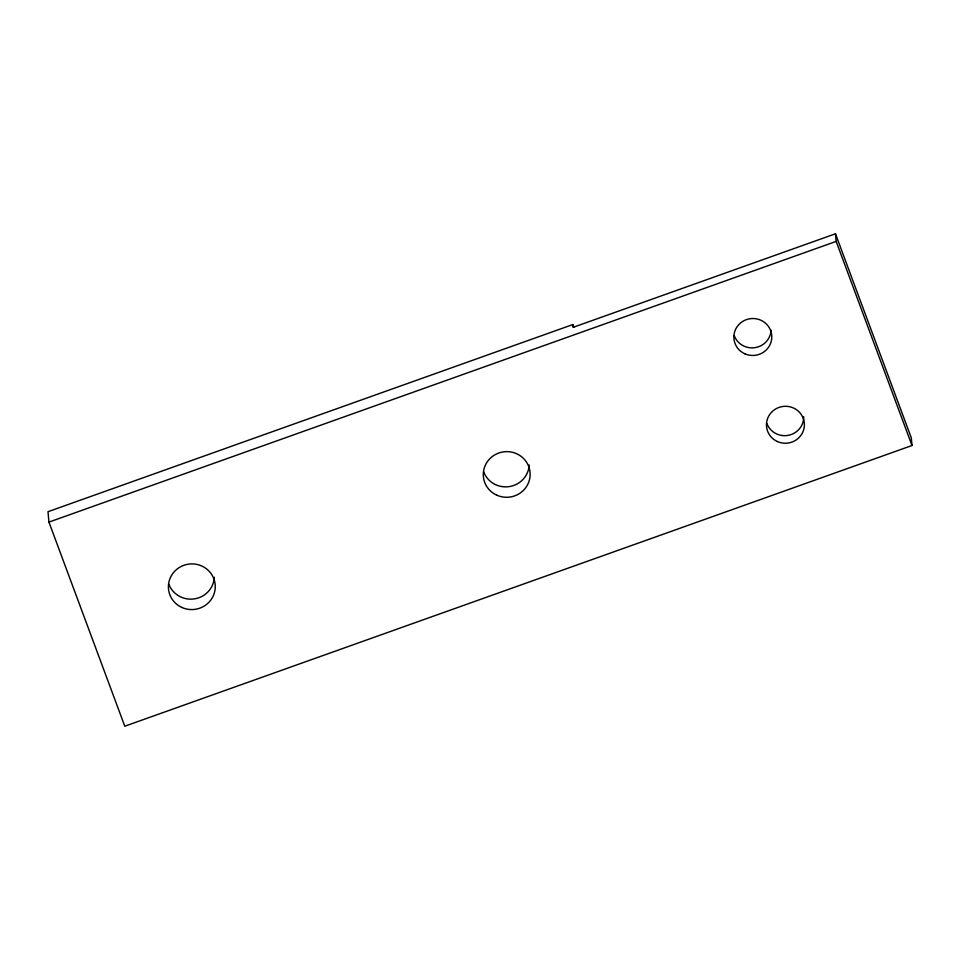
<?xml version="1.0" encoding="UTF-8"?>
<svg xmlns="http://www.w3.org/2000/svg" width="960" height="960" viewBox="0 0 960 960"><rect width="100%" height="100%" fill="white"/><g stroke="black" fill="none" stroke-linecap="round" stroke-linejoin="round"><path stroke-width="1.44" d="M572.808 324.564L48 511.704L48.948 522.108L124.788 726.216L912 445.512L911.304 437.892L835.464 233.784L573.06 327.348L572.808 324.564L573.852 327.36M48.948 522.108L836.16 241.404L835.464 233.784M836.16 241.404L912 445.512M771.072 330.144A18.972 18.48 -5.2 0 1 734.28 335.748M803.7 416.7A18.972 18.48 -5.2 0 1 766.884 423.516M529.176 464.988A23.436 22.824 -5.2 0 1 509.28 486.6A23.436 22.824 -5.2 0 1 483.72 471.9M214.296 577.272A23.436 22.824 -5.2 0 1 194.388 598.884A23.436 22.824 -5.2 0 1 168.84 584.184M744.756 353.76A18.972 18.48 -5.2 0 0 771.72 335.34A18.972 18.48 -5.2 0 0 741.972 321.888A18.972 18.48 -5.2 0 0 744.756 353.76M777.36 441.528A18.972 18.48 -5.2 0 0 804.324 423.108A18.972 18.48 -5.2 0 0 774.576 409.656A18.972 18.48 -5.2 0 0 777.36 441.528M181.872 607.452A23.436 22.824 -5.2 0 0 215.184 584.688A23.436 22.824 -5.2 0 0 178.428 568.068A23.436 22.824 -5.2 0 0 181.872 607.452M496.764 495.168A23.436 22.824 -5.2 0 0 530.064 472.404A23.436 22.824 -5.2 0 0 493.32 455.784A23.436 22.824 -5.2 0 0 496.764 495.168"/></g></svg>
